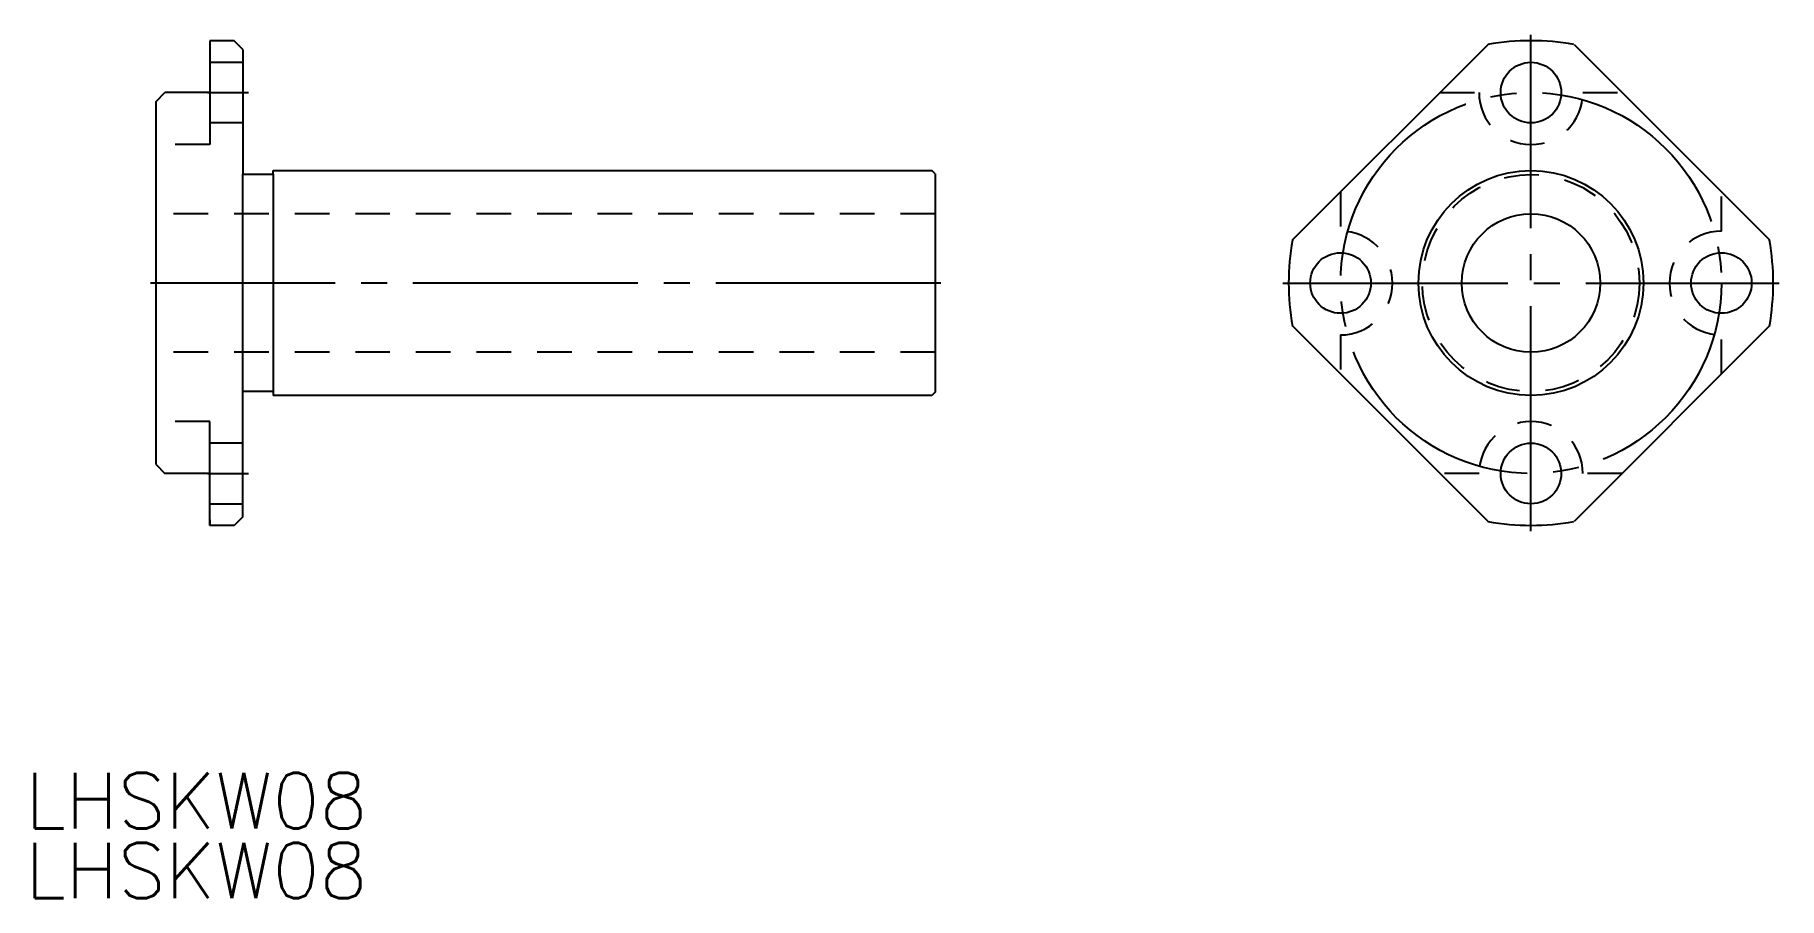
# Model space of a CAD drawing. Extents: x 114 to 215, y 114 to 164.
import ezdxf

# ---------------------------------------------------------------- set-up
doc = ezdxf.new("R2010")
doc.units = 0
doc.linetypes.add('CENTER', pattern=[17.5, 13, -1.5, 1.5, -1.5])
doc.linetypes.add('DASHED', pattern=[3.5, 2, -1.5])
doc.layers.get('0').update_dxf_attribs({"linetype": 'CONTINUOUS'})
doc.layers.add('CENTER', color=1, linetype='CENTER')
doc.styles.get("Standard").update_dxf_attribs({"font": 'txt.shx', "bigfont": '@extfont2.shx'})

msp = doc.modelspace()

# ---------------------------------------------------------------- linework, layer by layer
at = {"color": 7, "linetype": 'CONTINUOUS'}
for p, q in [((125.84, 163.5), (124.44, 163.5)), ((124.44, 163.5), (124.44, 160.5)), ((126.34, 163), (125.84, 163.5)), ((186.99, 151.99), (198.28, 163.28)), ((203.25, 163.28), (214.54, 151.99)), ((126.34, 163), (126.34, 155.78)), ((121.34, 159.99), (121.84, 160.5)), ((124.44, 160.5), (121.84, 160.5)), ((121.34, 139.01), (121.34, 159.99)), ((126.34, 155.78), (128.09, 155.78)), ((126.34, 136), (126.34, 155.78)), ((128.09, 156), (166.14, 156)), ((128.09, 155.78), (128.09, 156)), ((128.09, 155.78), (128.09, 143)), ((166.34, 155.8), (166.14, 156)), ((166.34, 155.8), (166.34, 143.2)), ((198.28, 135.72), (186.99, 147.02)), ((214.54, 147.02), (203.25, 135.72)), ((128.09, 143.23), (126.34, 143.23)), ((166.34, 143.2), (166.14, 143)), ((166.14, 143), (128.09, 143)), ((121.34, 139.01), (121.84, 138.5)), ((124.44, 138.5), (121.84, 138.5)), ((124.44, 135.5), (124.44, 138.5)), ((124.44, 135.83), (124.44, 135.5)), ((125.84, 135.5), (124.44, 135.5)), ((126.34, 136), (125.84, 135.5))]:
    msp.add_line(p, q, dxfattribs=at)
at = {"color": 3, "linetype": 'DASHED'}
for p, q in [((124.44, 162.25), (126.34, 162.25)), ((124.44, 160.5), (124.44, 158.75)), ((195.5, 160.5), (197.76, 160.5)), ((203.76, 160.5), (206.03, 160.5)), ((126.34, 158.75), (124.44, 158.75)), ((124.44, 158.75), (124.44, 157.5)), ((124.44, 157.5), (121.34, 157.5)), ((189.76, 154.76), (189.76, 152.5)), ((211.76, 152.5), (211.76, 154.76)), ((166.34, 153.5), (121.34, 153.5)), ((189.76, 146.5), (189.76, 144.24)), ((211.76, 144.24), (211.76, 146.5)), ((166.34, 145.5), (121.34, 145.5)), ((124.44, 141.5), (121.34, 141.5)), ((124.44, 140.25), (124.44, 141.5)), ((124.44, 138.5), (124.44, 140.25)), ((126.34, 140.25), (124.44, 140.25)), ((197.76, 138.5), (195.5, 138.5)), ((206.03, 138.5), (203.76, 138.5)), ((124.44, 136.75), (126.34, 136.75))]:
    msp.add_line(p, q, dxfattribs=at)
at = {"color": 7, "linetype": 'CONTINUOUS'}
for centre, radius in [((200.76, 160.5), 1.75), ((200.76, 149.5), 6.5), ((200.76, 149.5), 4), ((189.76, 149.5), 1.75), ((211.76, 149.5), 1.75), ((200.76, 138.5), 1.75)]:
    msp.add_circle(centre, radius, dxfattribs=at)
at = {"color": 3, "linetype": 'DASHED'}
msp.add_circle((200.76, 149.5), 6.27, dxfattribs=at)
at = {"color": 7, "linetype": 'CONTINUOUS'}
for start, end in [(79.7719, 100.2281), (169.7719, 190.2281), (349.7719, 10.2281), (259.7719, 280.2281)]:
    msp.add_arc((200.76, 149.5), 14, start, end, dxfattribs=at)
at = {"color": 3, "linetype": 'DASHED'}
for centre, start, end in [((200.76, 160.5), 180, 0), ((189.76, 149.5), 270, 90), ((211.76, 149.5), 90, 270), ((200.76, 138.5), 0, 180)]:
    msp.add_arc(centre, 3, start, end, dxfattribs=at)
at = {"layer": 'CENTER', "color": 1, "linetype": 'CENTER'}
for p, q in [((200.76, 135.17), (200.76, 163.83)), ((124.3, 160.5), (126.67, 160.5)), ((166.67, 149.5), (121, 149.5)), ((186.43, 149.5), (215.1, 149.5)), ((124.3, 138.5), (126.67, 138.5))]:
    msp.add_line(p, q, dxfattribs=at)
msp.add_circle((200.76, 149.5), 11, dxfattribs=at)

# ---------------------------------------------------------------- texts
at = {"color": 7, "linetype": 'CONTINUOUS'}
for p in [(113.78, 118), (113.78, 113.97)]:
    msp.add_text('LHSKW08', height=3.2, dxfattribs=at).set_placement(p)

doc.saveas('drawing.dxf')
